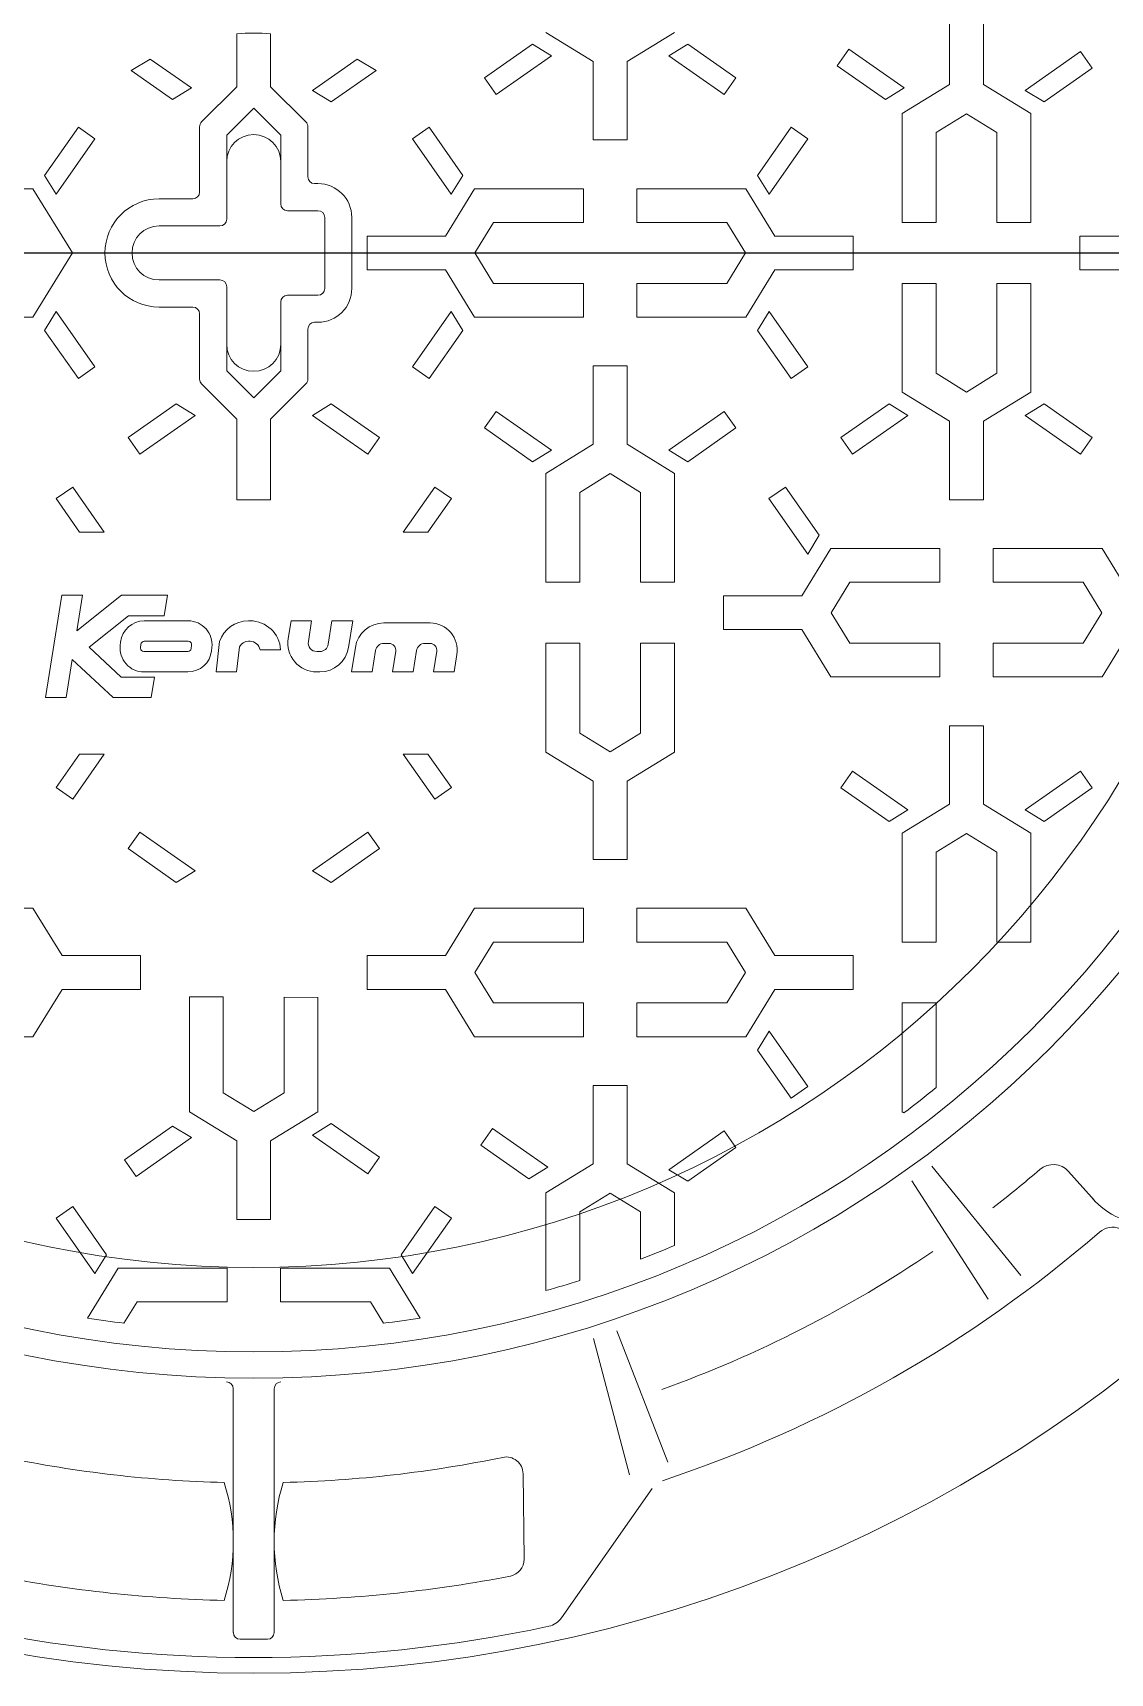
# Model space of a CAD drawing. Header units: millimetres. Extents: x 100 to 940, y 100 to 694.
# Drawn here: x 356.108 to 358.946, y 496.673 to 500.993 of the extents above; entities that cross this region are included whole.
import ezdxf

# ---------------------------------------------------------------- set-up
doc = ezdxf.new("R2010")
doc.units = ezdxf.units.MM
doc.linetypes.add('SGC_DASHDOT', pattern=[1, 0.5, -0.25, 0, -0.25])
doc.layers.add('SGC-Conexoes (Linhas Externas)', color=6, linetype='Continuous', lineweight=9)
doc.layers.add('SGC-EIXOS', color=9, linetype='SGC_DASHDOT', lineweight=9)

# ---------------------------------------------------------------- blocks, each defined once
blk = doc.blocks.new('BB-1-LC01-N0-D0-S0', base_point=(-177731.04, -35526.77))
at = {"layer": 'SGC-Conexoes (Linhas Externas)'}
for p, q in [((-177525.24, -35453.77), (-177525.24, -35476.97)), ((-177515.24, -35453.77), (-177515.24, -35476.97)), ((-177736.04, -35461.96), (-177736.04, -35477.62)), ((-177726.04, -35461.96), (-177726.04, -35477.62)), ((-177648.56, -35465.01), (-177662.81, -35474.99)), ((-177642.99, -35468.44), (-177648.56, -35465.01)), ((-177630.64, -35470.16), (-177644.64, -35461.56)), ((-177620.64, -35470.16), (-177606.64, -35461.56)), ((-177608.28, -35468.44), (-177602.71, -35465.01)), ((-177602.71, -35465.01), (-177588.46, -35474.99)), ((-177767.27, -35472.8), (-177761.64, -35469.42)), ((-177749.47, -35477.94), (-177761.64, -35469.42)), ((-177713.68, -35478.69), (-177700.44, -35469.42)), ((-177700.44, -35469.42), (-177694.8, -35472.8)), ((-177642.99, -35468.44), (-177659.37, -35479.91)), ((-177630.64, -35493.37), (-177630.64, -35470.16)), ((-177620.64, -35493.37), (-177620.64, -35470.16)), ((-177608.28, -35468.44), (-177591.9, -35479.91)), ((-177555.05, -35466.47), (-177558.49, -35471.39)), ((-177538.67, -35477.94), (-177555.05, -35466.47)), ((-177502.88, -35478.69), (-177486.5, -35467.22)), ((-177486.5, -35467.22), (-177483.06, -35472.14)), ((-177755.04, -35481.37), (-177767.27, -35472.8)), ((-177708.11, -35482.12), (-177694.8, -35472.8)), ((-177659.37, -35479.91), (-177662.81, -35474.99)), ((-177591.9, -35479.91), (-177588.46, -35474.99)), ((-177544.24, -35481.37), (-177558.49, -35471.39)), ((-177497.31, -35482.12), (-177483.06, -35472.14)), ((-177749.47, -35477.94), (-177755.04, -35481.37)), ((-177749.47, -35477.94), (-177755.04, -35481.37)), ((-177713.68, -35478.69), (-177708.11, -35482.12)), ((-177538.67, -35477.94), (-177544.24, -35481.37)), ((-177538.67, -35477.94), (-177544.24, -35481.37)), ((-177525.24, -35476.97), (-177539.24, -35485.57)), ((-177515.24, -35476.97), (-177501.24, -35485.57)), ((-177502.88, -35478.69), (-177497.31, -35482.12)), ((-177792.89, -35503.84), (-177782.91, -35489.59)), ((-177777.99, -35493.03), (-177782.91, -35489.59)), ((-177684.08, -35493.03), (-177679.16, -35489.59)), ((-177669.18, -35503.84), (-177679.16, -35489.59)), ((-177582.09, -35503.84), (-177572.11, -35489.59)), ((-177567.19, -35493.03), (-177572.11, -35489.59)), ((-177539.24, -35517.77), (-177539.24, -35485.57)), ((-177520.24, -35485.64), (-177529.24, -35491.17)), ((-177520.24, -35485.64), (-177511.24, -35491.17)), ((-177501.24, -35517.77), (-177501.24, -35485.57)), ((-177789.46, -35509.41), (-177777.99, -35493.03)), ((-177672.61, -35509.41), (-177684.08, -35493.03)), ((-177630.64, -35493.37), (-177629.14, -35493.37)), ((-177630.64, -35493.37), (-177629.14, -35493.37)), ((-177620.64, -35493.37), (-177630.64, -35493.37)), ((-177625.64, -35493.37), (-177630.64, -35493.37)), ((-177625.64, -35493.37), (-177620.64, -35493.37)), ((-177620.64, -35493.37), (-177622.14, -35493.37)), ((-177620.64, -35493.37), (-177620.64, -35493.37)), ((-177578.66, -35509.41), (-177567.19, -35493.03)), ((-177529.24, -35517.77), (-177529.24, -35491.17)), ((-177511.24, -35517.77), (-177511.24, -35491.17)), ((-177511.24, -35517.77), (-177511.24, -35493.07)), ((-177789.46, -35509.41), (-177792.89, -35503.84)), ((-177672.61, -35509.41), (-177669.18, -35503.84)), ((-177578.66, -35509.41), (-177582.09, -35503.84)), ((-177828.54, -35507.77), (-177796.34, -35507.77)), ((-177784.67, -35526.77), (-177796.34, -35507.77)), ((-177674.33, -35521.77), (-177665.73, -35507.77)), ((-177633.54, -35507.77), (-177665.73, -35507.77)), ((-177633.54, -35517.77), (-177633.54, -35507.77)), ((-177633.54, -35507.77), (-177633.54, -35507.77)), ((-177633.54, -35507.77), (-177633.54, -35507.77)), ((-177633.54, -35507.77), (-177633.54, -35509.27)), ((-177633.54, -35512.77), (-177633.54, -35509.27)), ((-177617.74, -35507.77), (-177585.54, -35507.77)), ((-177617.74, -35507.77), (-177617.74, -35507.77)), ((-177617.74, -35507.77), (-177617.74, -35512.77)), ((-177617.74, -35507.77), (-177617.74, -35509.27)), ((-177617.74, -35507.77), (-177617.74, -35517.77)), ((-177576.94, -35521.77), (-177585.54, -35507.77)), ((-177633.54, -35512.77), (-177633.54, -35516.27)), ((-177633.54, -35512.77), (-177633.54, -35515.27)), ((-177633.54, -35512.77), (-177633.54, -35517.77)), ((-177665.67, -35526.77), (-177660.14, -35517.77)), ((-177633.54, -35517.77), (-177660.14, -35517.77)), ((-177633.54, -35517.77), (-177658.23, -35517.77)), ((-177633.54, -35517.77), (-177633.54, -35515.27)), ((-177633.54, -35517.77), (-177633.54, -35516.52)), ((-177617.74, -35517.77), (-177617.74, -35516.27)), ((-177617.74, -35517.77), (-177591.14, -35517.77)), ((-177585.61, -35526.77), (-177591.14, -35517.77)), ((-177539.24, -35517.77), (-177529.24, -35517.77)), ((-177539.24, -35517.77), (-177537.74, -35517.77)), ((-177539.24, -35517.77), (-177539.24, -35517.77)), ((-177539.24, -35517.77), (-177534.24, -35517.77)), ((-177529.24, -35517.77), (-177530.74, -35517.77)), ((-177511.24, -35517.77), (-177501.24, -35517.77)), ((-177506.24, -35517.77), (-177511.24, -35517.77)), ((-177511.24, -35517.77), (-177508.74, -35517.77)), ((-177511.24, -35517.77), (-177509.99, -35517.77)), ((-177506.24, -35517.77), (-177509.74, -35517.77)), ((-177506.24, -35517.77), (-177508.74, -35517.77)), ((-177506.24, -35517.77), (-177502.74, -35517.77)), ((-177501.24, -35517.77), (-177502.74, -35517.77)), ((-177501.24, -35517.77), (-177501.24, -35517.77)), ((-177501.24, -35517.77), (-177501.24, -35517.77)), ((-177697.54, -35521.77), (-177674.33, -35521.77)), ((-177697.54, -35531.77), (-177697.54, -35521.77)), ((-177697.54, -35526.77), (-177697.54, -35521.77)), ((-177697.54, -35521.77), (-177697.54, -35523.27)), ((-177697.54, -35521.77), (-177697.54, -35523.27)), ((-177553.74, -35521.77), (-177576.94, -35521.77)), ((-177553.74, -35521.77), (-177553.74, -35521.77)), ((-177553.74, -35521.77), (-177553.74, -35523.27)), ((-177553.74, -35521.77), (-177553.74, -35531.77)), ((-177553.74, -35526.77), (-177553.74, -35521.77)), ((-177486.74, -35521.77), (-177463.53, -35521.77)), ((-177486.74, -35521.77), (-177486.74, -35523.27)), ((-177486.74, -35521.77), (-177486.74, -35523.27)), ((-177486.74, -35526.77), (-177486.74, -35521.77)), ((-177784.67, -35526.77), (-177796.34, -35545.77)), ((-177697.54, -35526.77), (-177697.54, -35531.77)), ((-177665.67, -35526.77), (-177660.14, -35535.77)), ((-177585.61, -35526.77), (-177591.14, -35535.77)), ((-177553.74, -35526.77), (-177553.74, -35531.77)), ((-177486.74, -35526.77), (-177486.74, -35531.77)), ((-177697.54, -35531.77), (-177697.54, -35530.27)), ((-177697.54, -35531.77), (-177674.33, -35531.77)), ((-177697.54, -35531.77), (-177697.54, -35531.77)), ((-177674.33, -35531.77), (-177665.73, -35545.77)), ((-177576.94, -35531.77), (-177585.54, -35545.77)), ((-177553.74, -35531.77), (-177576.94, -35531.77)), ((-177553.74, -35531.77), (-177553.74, -35530.27)), ((-177553.74, -35531.77), (-177553.74, -35530.27)), ((-177486.74, -35531.77), (-177486.74, -35530.27)), ((-177486.74, -35531.77), (-177463.53, -35531.77)), ((-177486.74, -35531.77), (-177486.74, -35531.77)), ((-177633.54, -35535.77), (-177660.14, -35535.77)), ((-177633.54, -35545.77), (-177633.54, -35535.77)), ((-177633.54, -35535.77), (-177633.54, -35537.27)), ((-177617.74, -35535.77), (-177617.74, -35538.27)), ((-177617.74, -35540.77), (-177617.74, -35535.77)), ((-177617.74, -35535.77), (-177617.74, -35545.77)), ((-177617.74, -35535.77), (-177593.04, -35535.77)), ((-177617.74, -35535.77), (-177591.14, -35535.77)), ((-177617.74, -35535.77), (-177617.74, -35537.02)), ((-177617.74, -35540.77), (-177617.74, -35537.27)), ((-177617.74, -35540.77), (-177617.74, -35538.27)), ((-177539.24, -35535.77), (-177539.24, -35567.96)), ((-177529.24, -35535.77), (-177539.24, -35535.77)), ((-177539.24, -35535.77), (-177537.74, -35535.77)), ((-177539.24, -35535.77), (-177539.24, -35535.77)), ((-177539.24, -35535.77), (-177539.24, -35535.77)), ((-177534.24, -35535.77), (-177537.74, -35535.77)), ((-177534.24, -35535.77), (-177529.24, -35535.77)), ((-177534.24, -35535.77), (-177530.74, -35535.77)), ((-177534.24, -35535.77), (-177531.74, -35535.77)), ((-177529.24, -35535.77), (-177531.74, -35535.77)), ((-177529.24, -35535.77), (-177530.49, -35535.77)), ((-177529.24, -35535.77), (-177529.24, -35560.46)), ((-177529.24, -35535.77), (-177529.24, -35562.37)), ((-177511.24, -35535.77), (-177511.24, -35562.37)), ((-177501.24, -35535.77), (-177511.24, -35535.77)), ((-177511.24, -35535.77), (-177509.74, -35535.77)), ((-177501.24, -35535.77), (-177506.24, -35535.77)), ((-177501.24, -35535.77), (-177502.74, -35535.77)), ((-177501.24, -35535.77), (-177501.24, -35567.96)), ((-177501.24, -35535.77), (-177501.24, -35535.77)), ((-177633.54, -35545.77), (-177633.54, -35540.77)), ((-177617.74, -35540.77), (-177617.74, -35544.27)), ((-177828.54, -35545.77), (-177796.34, -35545.77)), ((-177789.46, -35544.12), (-177792.89, -35549.69)), ((-177789.46, -35544.12), (-177777.99, -35560.5)), ((-177672.61, -35544.12), (-177684.08, -35560.5)), ((-177672.61, -35544.12), (-177669.18, -35549.69)), ((-177633.54, -35545.77), (-177665.73, -35545.77)), ((-177633.54, -35545.77), (-177633.54, -35544.27)), ((-177633.54, -35545.77), (-177633.54, -35545.77)), ((-177617.74, -35545.77), (-177585.54, -35545.77)), ((-177578.66, -35544.12), (-177582.09, -35549.69)), ((-177578.66, -35544.12), (-177567.19, -35560.5)), ((-177792.89, -35549.69), (-177782.91, -35563.94)), ((-177669.18, -35549.69), (-177679.16, -35563.94)), ((-177582.09, -35549.69), (-177572.11, -35563.94)), ((-177777.99, -35560.5), (-177782.91, -35563.94)), ((-177684.08, -35560.5), (-177679.16, -35563.94)), ((-177630.64, -35560.17), (-177630.64, -35583.37)), ((-177630.64, -35560.17), (-177629.14, -35560.17)), ((-177630.64, -35560.17), (-177629.14, -35560.17)), ((-177620.64, -35560.17), (-177630.64, -35560.17)), ((-177625.64, -35560.17), (-177630.64, -35560.17)), ((-177625.64, -35560.17), (-177620.64, -35560.17)), ((-177620.64, -35560.17), (-177622.14, -35560.17)), ((-177620.64, -35560.17), (-177620.64, -35583.37)), ((-177620.64, -35560.17), (-177620.64, -35560.17)), ((-177567.19, -35560.5), (-177572.11, -35563.94)), ((-177520.24, -35567.9), (-177529.24, -35562.37)), ((-177520.24, -35567.9), (-177511.24, -35562.37)), ((-177753.96, -35571.41), (-177768.21, -35581.39)), ((-177748.39, -35574.84), (-177753.96, -35571.41)), ((-177713.68, -35574.84), (-177708.11, -35571.41)), ((-177708.11, -35571.41), (-177693.86, -35581.39)), ((-177543.16, -35571.41), (-177557.41, -35581.39)), ((-177537.59, -35574.84), (-177543.16, -35571.41)), ((-177525.24, -35576.56), (-177539.24, -35567.96)), ((-177515.24, -35576.56), (-177501.24, -35567.96)), ((-177502.88, -35574.84), (-177497.31, -35571.41)), ((-177497.31, -35571.41), (-177483.06, -35581.39)), ((-177748.39, -35574.84), (-177764.77, -35586.31)), ((-177736.04, -35599.77), (-177736.04, -35575.91)), ((-177726.04, -35599.77), (-177726.04, -35575.91)), ((-177713.68, -35574.84), (-177697.3, -35586.31)), ((-177659.37, -35573.62), (-177662.81, -35578.54)), ((-177642.99, -35585.09), (-177659.37, -35573.62)), ((-177608.28, -35585.09), (-177591.9, -35573.62)), ((-177591.9, -35573.62), (-177588.46, -35578.54)), ((-177537.59, -35574.84), (-177553.97, -35586.31)), ((-177525.24, -35599.77), (-177525.24, -35576.56)), ((-177515.24, -35599.77), (-177515.24, -35576.56)), ((-177502.88, -35574.84), (-177486.5, -35586.31)), ((-177764.77, -35586.31), (-177768.21, -35581.39)), ((-177697.3, -35586.31), (-177693.86, -35581.39)), ((-177648.56, -35588.52), (-177662.81, -35578.54)), ((-177602.71, -35588.52), (-177588.46, -35578.54)), ((-177553.97, -35586.31), (-177557.41, -35581.39)), ((-177486.5, -35586.31), (-177483.06, -35581.39)), ((-177642.99, -35585.09), (-177648.56, -35588.52)), ((-177630.64, -35583.37), (-177644.64, -35591.97)), ((-177620.64, -35583.37), (-177606.64, -35591.97)), ((-177608.28, -35585.09), (-177602.71, -35588.52)), ((-177644.64, -35624.17), (-177644.64, -35591.97)), ((-177625.64, -35592.04), (-177634.64, -35597.57)), ((-177625.64, -35592.04), (-177616.64, -35597.57)), ((-177606.64, -35624.17), (-177606.64, -35591.97)), ((-177789.48, -35599.43), (-177784.56, -35595.99)), ((-177775.23, -35609.32), (-177784.56, -35595.99)), ((-177686.84, -35609.32), (-177677.51, -35595.99)), ((-177672.59, -35599.43), (-177677.51, -35595.99)), ((-177578.68, -35599.43), (-177573.76, -35595.99)), ((-177563.78, -35610.24), (-177573.76, -35595.99)), ((-177782.55, -35609.32), (-177789.48, -35599.43)), ((-177726.04, -35599.77), (-177736.04, -35599.77)), ((-177731.04, -35599.77), (-177736.04, -35599.77)), ((-177736.04, -35599.77), (-177734.54, -35599.77)), ((-177736.04, -35599.77), (-177734.54, -35599.77)), ((-177731.04, -35599.77), (-177726.04, -35599.77)), ((-177726.04, -35599.77), (-177727.54, -35599.77)), ((-177726.04, -35599.77), (-177726.04, -35599.77)), ((-177679.52, -35609.32), (-177672.59, -35599.43)), ((-177634.64, -35624.17), (-177634.64, -35597.57)), ((-177634.64, -35624.17), (-177634.64, -35599.47)), ((-177616.64, -35624.17), (-177616.64, -35597.57)), ((-177567.21, -35615.81), (-177578.68, -35599.43)), ((-177525.24, -35599.77), (-177523.74, -35599.77)), ((-177525.24, -35599.77), (-177523.74, -35599.77)), ((-177520.24, -35599.77), (-177525.24, -35599.77)), ((-177515.24, -35599.77), (-177525.24, -35599.77)), ((-177520.24, -35599.77), (-177515.24, -35599.77)), ((-177515.24, -35599.77), (-177516.74, -35599.77)), ((-177515.24, -35599.77), (-177515.24, -35599.77)), ((-177567.21, -35615.81), (-177563.78, -35610.24)), ((-177567.21, -35615.81), (-177563.78, -35610.24)), ((-177568.93, -35628.17), (-177560.33, -35614.17)), ((-177528.14, -35614.17), (-177560.33, -35614.17)), ((-177528.14, -35614.17), (-177528.14, -35615.67)), ((-177528.14, -35614.17), (-177528.14, -35614.17)), ((-177528.14, -35614.17), (-177528.14, -35619.17)), ((-177528.14, -35614.17), (-177528.14, -35624.17)), ((-177512.34, -35614.17), (-177480.14, -35614.17)), ((-177512.34, -35614.17), (-177512.34, -35624.17)), ((-177512.34, -35614.17), (-177512.34, -35619.17)), ((-177512.34, -35614.17), (-177512.34, -35614.17)), ((-177512.34, -35614.17), (-177512.34, -35615.67)), ((-177471.54, -35628.17), (-177480.14, -35614.17)), ((-177634.64, -35624.17), (-177644.64, -35624.17)), ((-177644.64, -35624.17), (-177644.64, -35624.17)), ((-177644.64, -35624.17), (-177644.64, -35624.17)), ((-177644.64, -35624.17), (-177643.14, -35624.17)), ((-177639.64, -35624.17), (-177643.14, -35624.17)), ((-177639.64, -35624.17), (-177634.64, -35624.17)), ((-177639.64, -35624.17), (-177637.14, -35624.17)), ((-177639.64, -35624.17), (-177636.14, -35624.17)), ((-177634.64, -35624.17), (-177637.14, -35624.17)), ((-177634.64, -35624.17), (-177635.89, -35624.17)), ((-177606.64, -35624.17), (-177616.64, -35624.17)), ((-177616.64, -35624.17), (-177615.14, -35624.17)), ((-177606.64, -35624.17), (-177611.64, -35624.17)), ((-177606.64, -35624.17), (-177608.14, -35624.17)), ((-177606.64, -35624.17), (-177606.64, -35624.17)), ((-177560.27, -35633.17), (-177554.74, -35624.17)), ((-177528.14, -35624.17), (-177554.74, -35624.17)), ((-177528.14, -35624.17), (-177528.14, -35622.67)), ((-177512.34, -35624.17), (-177512.34, -35622.67)), ((-177512.34, -35624.17), (-177485.74, -35624.17)), ((-177480.21, -35633.17), (-177485.74, -35624.17)), ((-177592.14, -35628.17), (-177568.93, -35628.17)), ((-177592.14, -35633.17), (-177592.14, -35628.17)), ((-177592.14, -35628.17), (-177592.14, -35628.17)), ((-177592.14, -35628.17), (-177592.14, -35629.67)), ((-177592.14, -35633.17), (-177592.14, -35638.17)), ((-177560.27, -35633.17), (-177554.74, -35642.17)), ((-177480.21, -35633.17), (-177485.74, -35642.17)), ((-177592.14, -35638.17), (-177592.14, -35636.67)), ((-177592.14, -35638.17), (-177592.14, -35636.67)), ((-177592.14, -35638.17), (-177568.93, -35638.17)), ((-177568.93, -35638.17), (-177560.33, -35652.17)), ((-177471.54, -35638.17), (-177480.14, -35652.17)), ((-177644.64, -35642.17), (-177644.64, -35674.36)), ((-177644.64, -35642.17), (-177643.14, -35642.17)), ((-177644.64, -35642.17), (-177644.64, -35642.17)), ((-177644.64, -35642.17), (-177644.64, -35642.17)), ((-177634.64, -35642.17), (-177644.64, -35642.17)), ((-177639.64, -35642.17), (-177643.14, -35642.17)), ((-177639.64, -35642.17), (-177636.14, -35642.17)), ((-177639.64, -35642.17), (-177637.14, -35642.17)), ((-177639.64, -35642.17), (-177634.64, -35642.17)), ((-177634.64, -35642.17), (-177637.14, -35642.17)), ((-177634.64, -35642.17), (-177635.89, -35642.17)), ((-177634.64, -35642.17), (-177634.64, -35666.86)), ((-177634.64, -35642.17), (-177634.64, -35668.77)), ((-177616.64, -35642.17), (-177616.64, -35668.77)), ((-177606.64, -35642.17), (-177616.64, -35642.17)), ((-177616.64, -35642.17), (-177615.14, -35642.17)), ((-177606.64, -35642.17), (-177611.64, -35642.17)), ((-177606.64, -35642.17), (-177608.14, -35642.17)), ((-177606.64, -35642.17), (-177606.64, -35674.36)), ((-177606.64, -35642.17), (-177606.64, -35642.17)), ((-177528.14, -35642.17), (-177554.74, -35642.17)), ((-177528.14, -35642.17), (-177552.83, -35642.17)), ((-177528.14, -35642.17), (-177528.14, -35652.17)), ((-177528.14, -35647.17), (-177528.14, -35642.17)), ((-177528.14, -35642.17), (-177528.14, -35644.67)), ((-177528.14, -35642.17), (-177528.14, -35643.42)), ((-177528.14, -35647.17), (-177528.14, -35643.67)), ((-177528.14, -35647.17), (-177528.14, -35644.67)), ((-177512.34, -35642.17), (-177485.74, -35642.17)), ((-177512.34, -35642.17), (-177512.34, -35643.42)), ((-177512.34, -35642.17), (-177512.34, -35644.67)), ((-177512.34, -35647.17), (-177512.34, -35642.17)), ((-177512.34, -35642.17), (-177512.34, -35652.17)), ((-177512.34, -35642.17), (-177487.64, -35642.17)), ((-177512.34, -35647.17), (-177512.34, -35643.67)), ((-177512.34, -35647.17), (-177512.34, -35644.67)), ((-177528.14, -35647.17), (-177528.14, -35650.67)), ((-177512.34, -35647.17), (-177512.34, -35650.67)), ((-177528.14, -35652.17), (-177560.33, -35652.17)), ((-177528.14, -35652.17), (-177528.14, -35650.67)), ((-177528.14, -35652.17), (-177528.14, -35652.17)), ((-177528.14, -35652.17), (-177528.14, -35652.17)), ((-177512.34, -35652.17), (-177512.34, -35650.67)), ((-177512.34, -35652.17), (-177480.14, -35652.17)), ((-177512.34, -35652.17), (-177512.34, -35652.17)), ((-177512.34, -35652.17), (-177512.34, -35652.17)), ((-177625.64, -35674.3), (-177634.64, -35668.77)), ((-177625.64, -35674.3), (-177616.64, -35668.77)), ((-177520.24, -35666.57), (-177525.24, -35666.57)), ((-177525.24, -35666.57), (-177515.24, -35666.57)), ((-177525.24, -35666.57), (-177525.24, -35689.77)), ((-177520.24, -35666.57), (-177515.24, -35666.57)), ((-177515.24, -35666.57), (-177516.74, -35666.57)), ((-177515.24, -35666.57), (-177516.74, -35666.57)), ((-177515.24, -35666.57), (-177515.24, -35689.77)), ((-177630.64, -35682.96), (-177644.64, -35674.36)), ((-177620.64, -35682.96), (-177606.64, -35674.36)), ((-177782.55, -35675.02), (-177789.48, -35684.9)), ((-177775.23, -35675.02), (-177784.56, -35688.34)), ((-177686.84, -35675.02), (-177677.51, -35688.34)), ((-177679.52, -35675.02), (-177672.59, -35684.9)), ((-177630.64, -35706.17), (-177630.64, -35682.96)), ((-177620.64, -35706.17), (-177620.64, -35682.96)), ((-177553.97, -35680.02), (-177557.41, -35684.94)), ((-177537.59, -35691.49), (-177553.97, -35680.02)), ((-177502.88, -35691.49), (-177486.5, -35680.02)), ((-177486.5, -35680.02), (-177483.06, -35684.94)), ((-177789.48, -35684.9), (-177784.56, -35688.34)), ((-177672.59, -35684.9), (-177677.51, -35688.34)), ((-177543.16, -35694.92), (-177557.41, -35684.94)), ((-177497.31, -35694.92), (-177483.06, -35684.94)), ((-177537.59, -35691.49), (-177543.16, -35694.92)), ((-177525.24, -35689.77), (-177539.24, -35698.37)), ((-177515.24, -35689.77), (-177501.24, -35698.37)), ((-177502.88, -35691.49), (-177497.31, -35694.92)), ((-177764.77, -35698.02), (-177768.21, -35702.94)), ((-177748.39, -35709.49), (-177764.77, -35698.02)), ((-177713.68, -35709.49), (-177697.3, -35698.02)), ((-177697.3, -35698.02), (-177693.86, -35702.94)), ((-177539.24, -35730.57), (-177539.24, -35698.37)), ((-177520.24, -35698.44), (-177529.24, -35703.97)), ((-177520.24, -35698.44), (-177511.24, -35703.97)), ((-177501.24, -35730.57), (-177501.24, -35698.37)), ((-177753.96, -35712.92), (-177768.21, -35702.94)), ((-177708.11, -35712.92), (-177693.86, -35702.94)), ((-177625.64, -35706.17), (-177630.64, -35706.17)), ((-177620.64, -35706.17), (-177630.64, -35706.17)), ((-177630.64, -35706.17), (-177629.14, -35706.17)), ((-177630.64, -35706.17), (-177629.14, -35706.17)), ((-177625.64, -35706.17), (-177620.64, -35706.17)), ((-177620.64, -35706.17), (-177622.14, -35706.17)), ((-177620.64, -35706.17), (-177620.64, -35706.17)), ((-177529.24, -35730.57), (-177529.24, -35703.97)), ((-177511.24, -35730.57), (-177511.24, -35703.97)), ((-177511.24, -35730.57), (-177511.24, -35705.87)), ((-177748.39, -35709.49), (-177753.96, -35712.92)), ((-177713.68, -35709.49), (-177708.11, -35712.92)), ((-177828.54, -35720.57), (-177796.34, -35720.57)), ((-177787.74, -35734.57), (-177796.34, -35720.57)), ((-177674.33, -35734.57), (-177665.73, -35720.57)), ((-177633.54, -35720.57), (-177665.73, -35720.57)), ((-177633.54, -35720.57), (-177633.54, -35730.57)), ((-177633.54, -35720.57), (-177633.54, -35720.57)), ((-177633.54, -35720.57), (-177633.54, -35725.57)), ((-177633.54, -35720.57), (-177633.54, -35722.07)), ((-177617.74, -35720.57), (-177585.54, -35720.57)), ((-177617.74, -35730.57), (-177617.74, -35720.57)), ((-177576.94, -35734.57), (-177585.54, -35720.57)), ((-177617.74, -35725.57), (-177617.74, -35730.57)), ((-177665.67, -35739.57), (-177660.14, -35730.57)), ((-177633.54, -35730.57), (-177660.14, -35730.57)), ((-177633.54, -35730.57), (-177633.54, -35729.07)), ((-177617.74, -35730.57), (-177617.74, -35728.07)), ((-177617.74, -35730.57), (-177617.74, -35729.32)), ((-177617.74, -35730.57), (-177591.14, -35730.57)), ((-177617.74, -35730.57), (-177593.04, -35730.57)), ((-177585.61, -35739.57), (-177591.14, -35730.57)), ((-177539.24, -35730.57), (-177529.24, -35730.57)), ((-177539.24, -35730.57), (-177537.74, -35730.57)), ((-177539.24, -35730.57), (-177539.24, -35730.57)), ((-177539.24, -35730.57), (-177534.24, -35730.57)), ((-177529.24, -35730.57), (-177530.74, -35730.57)), ((-177511.24, -35730.57), (-177501.24, -35730.57)), ((-177506.24, -35730.57), (-177511.24, -35730.57)), ((-177511.24, -35730.57), (-177508.74, -35730.57)), ((-177511.24, -35730.57), (-177509.99, -35730.57)), ((-177506.24, -35730.57), (-177509.74, -35730.57)), ((-177506.24, -35730.57), (-177508.74, -35730.57)), ((-177506.24, -35730.57), (-177502.74, -35730.57)), ((-177501.24, -35730.57), (-177502.74, -35730.57)), ((-177501.24, -35730.57), (-177501.24, -35730.57)), ((-177501.24, -35730.57), (-177501.24, -35730.57)), ((-177764.54, -35734.57), (-177787.74, -35734.57)), ((-177764.54, -35734.57), (-177764.54, -35744.57)), ((-177697.54, -35734.57), (-177674.33, -35734.57)), ((-177697.54, -35734.57), (-177697.54, -35744.57)), ((-177553.74, -35734.57), (-177576.94, -35734.57)), ((-177553.74, -35734.57), (-177553.74, -35736.07)), ((-177553.74, -35734.57), (-177553.74, -35736.07)), ((-177553.74, -35739.57), (-177553.74, -35734.57)), ((-177553.74, -35744.57), (-177553.74, -35734.57)), ((-177665.67, -35739.57), (-177660.14, -35748.57)), ((-177585.61, -35739.57), (-177591.14, -35748.57)), ((-177553.74, -35739.57), (-177553.74, -35744.57)), ((-177787.74, -35744.57), (-177796.34, -35758.57)), ((-177764.54, -35744.57), (-177787.74, -35744.57)), ((-177750.04, -35746.76), (-177750.04, -35780.76)), ((-177740.04, -35746.8), (-177750.04, -35746.76)), ((-177740.04, -35746.8), (-177740.04, -35775.17)), ((-177722.04, -35746.87), (-177722.04, -35775.17)), ((-177712.04, -35746.91), (-177722.04, -35746.87)), ((-177712.04, -35746.91), (-177712.04, -35780.76)), ((-177697.54, -35744.57), (-177674.33, -35744.57)), ((-177674.33, -35744.57), (-177665.73, -35758.57)), ((-177576.94, -35744.57), (-177585.54, -35758.57)), ((-177553.74, -35744.57), (-177576.94, -35744.57)), ((-177553.74, -35744.57), (-177553.74, -35743.07)), ((-177553.74, -35744.57), (-177553.74, -35744.57)), ((-177722.04, -35747.45), (-177722.04, -35773.26)), ((-177633.54, -35748.57), (-177660.14, -35748.57)), ((-177633.54, -35748.57), (-177658.23, -35748.57)), ((-177633.54, -35748.57), (-177633.54, -35749.82)), ((-177633.54, -35748.57), (-177633.54, -35751.07)), ((-177633.54, -35753.57), (-177633.54, -35748.57)), ((-177633.54, -35748.57), (-177633.54, -35758.57)), ((-177633.54, -35753.57), (-177633.54, -35750.07)), ((-177633.54, -35753.57), (-177633.54, -35751.07)), ((-177617.74, -35758.57), (-177617.74, -35748.57)), ((-177617.74, -35748.57), (-177617.74, -35750.07)), ((-177617.74, -35748.57), (-177591.14, -35748.57)), ((-177539.24, -35748.57), (-177539.24, -35780.76)), ((-177529.24, -35748.57), (-177539.24, -35748.57)), ((-177539.24, -35748.57), (-177539.24, -35748.57)), ((-177539.24, -35748.57), (-177539.24, -35748.57)), ((-177539.24, -35748.57), (-177537.74, -35748.57)), ((-177534.24, -35748.57), (-177537.74, -35748.57)), ((-177534.24, -35748.57), (-177529.24, -35748.57)), ((-177534.24, -35748.57), (-177530.74, -35748.57)), ((-177534.24, -35748.57), (-177531.74, -35748.57)), ((-177529.24, -35748.57), (-177531.74, -35748.57)), ((-177529.24, -35748.57), (-177530.49, -35748.57)), ((-177529.24, -35748.57), (-177529.24, -35773.26)), ((-177529.24, -35748.57), (-177529.24, -35773.58)), ((-177633.54, -35753.57), (-177633.54, -35757.07)), ((-177617.74, -35758.57), (-177617.74, -35753.57)), ((-177578.66, -35756.92), (-177582.09, -35762.49)), ((-177578.66, -35756.92), (-177567.19, -35773.3)), ((-177828.54, -35758.57), (-177796.34, -35758.57)), ((-177633.54, -35758.57), (-177665.73, -35758.57)), ((-177633.54, -35758.57), (-177633.54, -35757.07)), ((-177633.54, -35758.57), (-177633.54, -35758.57)), ((-177633.54, -35758.57), (-177633.54, -35758.57)), ((-177617.74, -35758.57), (-177617.74, -35757.07)), ((-177617.74, -35758.57), (-177585.54, -35758.57)), ((-177617.74, -35758.57), (-177617.74, -35758.57)), ((-177582.09, -35762.49), (-177572.11, -35776.74)), ((-177731.04, -35780.7), (-177740.04, -35775.17)), ((-177731.04, -35780.7), (-177722.04, -35775.17)), ((-177630.64, -35772.97), (-177630.64, -35796.17)), ((-177625.64, -35772.97), (-177630.64, -35772.97)), ((-177630.64, -35772.97), (-177620.64, -35772.97)), ((-177625.64, -35772.97), (-177620.64, -35772.97)), ((-177620.64, -35772.97), (-177622.14, -35772.97)), ((-177620.64, -35772.97), (-177622.14, -35772.97)), ((-177620.64, -35772.97), (-177620.64, -35796.17)), ((-177567.19, -35773.3), (-177572.11, -35776.74)), ((-177736.04, -35789.36), (-177750.04, -35780.76)), ((-177726.04, -35789.36), (-177712.04, -35780.76)), ((-177538.74, -35781.06), (-177539.24, -35780.76)), ((-177755.04, -35784.97), (-177769.29, -35794.94)), ((-177749.47, -35788.39), (-177755.04, -35784.97)), ((-177749.47, -35788.39), (-177755.04, -35784.97)), ((-177713.68, -35787.64), (-177708.11, -35784.21)), ((-177708.11, -35784.21), (-177693.86, -35794.19)), ((-177660.45, -35785.67), (-177663.89, -35790.59)), ((-177644.07, -35797.14), (-177660.45, -35785.67)), ((-177749.47, -35788.39), (-177765.85, -35799.86)), ((-177736.04, -35812.57), (-177736.04, -35789.36)), ((-177726.04, -35812.57), (-177726.04, -35789.36)), ((-177713.68, -35787.64), (-177697.3, -35799.11)), ((-177649.64, -35800.57), (-177663.89, -35790.59)), ((-177608.28, -35797.89), (-177591.9, -35786.42)), ((-177591.9, -35786.42), (-177588.46, -35791.34)), ((-177765.85, -35799.86), (-177769.29, -35794.94)), ((-177697.3, -35799.11), (-177693.86, -35794.19)), ((-177602.71, -35801.32), (-177588.46, -35791.34)), ((-177644.07, -35797.14), (-177649.64, -35800.57)), ((-177644.07, -35797.14), (-177649.64, -35800.57)), ((-177630.64, -35796.17), (-177644.64, -35804.77)), ((-177620.64, -35796.17), (-177606.64, -35804.77)), ((-177608.28, -35797.89), (-177602.71, -35801.32)), ((-177530.51, -35796.87), (-177504.2, -35829.17)), ((-177482.45, -35807), (-177490.09, -35798.39)), ((-177644.64, -35833.65), (-177644.64, -35804.77)), ((-177625.64, -35804.84), (-177634.64, -35810.37)), ((-177625.64, -35804.84), (-177616.64, -35810.37)), ((-177606.64, -35820.31), (-177606.64, -35804.77)), ((-177536.4, -35801.15), (-177513.81, -35836.15)), ((-177789.48, -35812.23), (-177784.56, -35808.79)), ((-177774.58, -35823.04), (-177784.56, -35808.79)), ((-177687.49, -35823.04), (-177677.51, -35808.79)), ((-177672.59, -35812.23), (-177677.51, -35808.79)), ((-177778.01, -35828.61), (-177789.48, -35812.23)), ((-177736.04, -35812.57), (-177726.04, -35812.57)), ((-177731.04, -35812.57), (-177736.04, -35812.57)), ((-177731.04, -35812.57), (-177726.04, -35812.57)), ((-177726.04, -35812.57), (-177727.54, -35812.57)), ((-177726.04, -35812.57), (-177727.54, -35812.57)), ((-177684.06, -35828.61), (-177672.59, -35812.23)), ((-177634.64, -35830.66), (-177634.64, -35810.37)), ((-177616.64, -35824.35), (-177616.64, -35810.37)), ((-177616.64, -35824.35), (-177616.64, -35812.27)), ((-177778.01, -35828.61), (-177774.58, -35823.04)), ((-177684.06, -35828.61), (-177687.49, -35823.04)), ((-177780.22, -35841.76), (-177771.13, -35826.97)), ((-177738.94, -35826.97), (-177771.13, -35826.97)), ((-177738.94, -35826.97), (-177738.94, -35836.97)), ((-177738.94, -35826.97), (-177738.94, -35828.47)), ((-177738.94, -35826.97), (-177738.94, -35831.97)), ((-177738.94, -35826.97), (-177738.94, -35826.97)), ((-177723.14, -35826.97), (-177690.94, -35826.97)), ((-177723.14, -35826.97), (-177723.14, -35826.97)), ((-177723.14, -35826.97), (-177723.14, -35831.97)), ((-177723.14, -35826.97), (-177723.14, -35828.47)), ((-177723.14, -35826.97), (-177723.14, -35836.97)), ((-177681.85, -35841.76), (-177690.94, -35826.97)), ((-177769.41, -35843.26), (-177765.54, -35836.97)), ((-177738.94, -35836.97), (-177765.54, -35836.97)), ((-177738.94, -35836.97), (-177738.94, -35835.47)), ((-177723.14, -35836.97), (-177723.14, -35835.47)), ((-177723.14, -35836.97), (-177696.54, -35836.97)), ((-177692.67, -35843.26), (-177696.54, -35836.97)), ((-177630.55, -35847.81), (-177619.88, -35888.08)), ((-177623.63, -35845.56), (-177608.59, -35884.41)), ((-177737.08, -35934.72), (-177737.08, -35862.67)), ((-177724.99, -35934.72), (-177724.99, -35862.67)), ((-177651.38, -35887.78), (-177651.09, -35913.1)), ((-177640.06, -35930.44), (-177613.22, -35892.11))]:
    blk.add_line(p, q, dxfattribs=at)
at = {"layer": 'SGC-Conexoes (Linhas Externas)', "ltscale": 3}
for p, q in [((-177746.45, -35488.03), (-177736.04, -35477.62)), ((-177715.62, -35488.03), (-177726.04, -35477.62)), ((-177739.04, -35491.93), (-177731.04, -35483.93)), ((-177723.04, -35491.93), (-177731.04, -35483.93)), ((-177747.04, -35489.45), (-177747.04, -35508.77)), ((-177715.04, -35489.45), (-177715.04, -35504.27)), ((-177739.04, -35491.93), (-177739.04, -35516.77)), ((-177723.04, -35491.93), (-177723.04, -35512.27)), ((-177713.04, -35506.27), (-177712.04, -35506.27)), ((-177759.04, -35510.77), (-177749.04, -35510.77)), ((-177721.04, -35514.27), (-177712.04, -35514.27)), ((-177759.04, -35518.77), (-177741.04, -35518.77)), ((-177710.04, -35516.27), (-177710.04, -35537.27)), ((-177702.04, -35516.27), (-177702.04, -35537.27)), ((-177759.04, -35534.77), (-177741.04, -35534.77)), ((-177739.04, -35536.77), (-177739.04, -35561.6)), ((-177759.04, -35542.77), (-177749.04, -35542.77)), ((-177723.04, -35541.27), (-177723.04, -35561.6)), ((-177721.04, -35539.27), (-177712.04, -35539.27)), ((-177747.04, -35564.08), (-177747.04, -35544.77)), ((-177713.04, -35547.27), (-177712.04, -35547.27)), ((-177715.04, -35564.08), (-177715.04, -35549.27)), ((-177739.04, -35561.6), (-177731.04, -35569.6)), ((-177723.04, -35561.6), (-177731.04, -35569.6)), ((-177746.45, -35565.5), (-177736.04, -35575.91)), ((-177715.62, -35565.5), (-177726.04, -35575.91))]:
    blk.add_line(p, q, dxfattribs=at)
at = {"layer": 'SGC-Conexoes (Linhas Externas)'}
for points in [[(-177775.23, -35609.32), (-177782.55, -35609.32)], [(-177679.52, -35609.32), (-177686.84, -35609.32)], [(-177775.23, -35675.02), (-177782.55, -35675.02)], [(-177679.52, -35675.02), (-177686.84, -35675.02)]]:
    blk.add_lwpolyline(points, dxfattribs=at)
blk.add_lwpolyline([(-177784.72, -35646.96), (-177786.5, -35658.22), (-177792.62, -35658.22), (-177787.83, -35628.02), (-177781.72, -35628.02), (-177783.39, -35638.56), (-177770.17, -35628.02), (-177756.56, -35628.02), (-177757.52, -35634.06), (-177768.06, -35634.06), (-177779.73, -35643.36), (-177770.28, -35652.18), (-177760.38, -35652.18), (-177761.34, -35658.22), (-177772.66, -35658.22)], close=True, dxfattribs=at)
for points in [[(-177770.41, -35641.83), (-177770.52, -35642.83, 0.447519), (-177763.52, -35650.67), (-177750.52, -35650.67, 0.381675), (-177743.51, -35644.41), (-177743.4, -35643.41, 0.447519), (-177750.4, -35635.57), (-177763.41, -35635.57, 0.381675)], [(-177732.61, -35635.57), (-177732.14, -35635.57, -0.398025), (-177723.09, -35644.13), (-177729.16, -35644.13, 0.365977), (-177732.14, -35641.61), (-177732.61, -35641.61, 0.277911), (-177735.28, -35643.22), (-177736.12, -35650.67), (-177742.19, -35650.67), (-177741.18, -35641.72, -0.321227)], [(-177701.78, -35635.57), (-177703.03, -35643.45, -0.368919), (-177711.48, -35650.67), (-177712.4, -35650.67, -0.461006), (-177720.85, -35640.78), (-177720.02, -35635.57), (-177713.91, -35635.57), (-177714.88, -35641.72, 0.461006), (-177712.4, -35644.63), (-177711.48, -35644.63, 0.368919), (-177708.99, -35642.51), (-177707.9, -35635.57)], [(-177689.04, -35644.57, 0.461006), (-177691.03, -35642.24), (-177692.54, -35642.24, 0.368919), (-177695.02, -35644.36), (-177696.02, -35650.67), (-177702.13, -35650.67), (-177700.99, -35643.42, -0.368919), (-177692.54, -35636.2), (-177678.9, -35636.2, -0.461006), (-177670.95, -35645.51), (-177671.76, -35650.67), (-177677.88, -35650.67), (-177676.91, -35644.57, 0.461006), (-177678.9, -35642.24), (-177680.41, -35642.24, 0.368919), (-177682.89, -35644.36), (-177683.89, -35650.67), (-177690.01, -35650.67)], [(-177763.41, -35641.61, 0.381675), (-177764.41, -35642.5), (-177764.52, -35643.51, 0.447519), (-177763.52, -35644.63), (-177750.52, -35644.63, 0.381675), (-177749.51, -35643.74), (-177749.4, -35642.73, 0.447519), (-177750.4, -35641.61)]]:
    blk.add_lwpolyline(points, format="xyb", close=True, dxfattribs=at)
for radius in [420, 332.79, 325, 300]:
    blk.add_circle((-177731.04, -35526.77), radius, dxfattribs=at)
at = {"layer": 'SGC-Conexoes (Linhas Externas)', "ltscale": 3}
for centre, radius, start, end in [((-177731.04, -35526.77), 65, 85.5883, 94.4117), ((-177745.04, -35489.45), 2, 135, 180), ((-177717.04, -35489.45), 2, 0, 45), ((-177731.04, -35499.77), 8, 0, 180), ((-177713.04, -35504.27), 2, 180, 270), ((-177749.04, -35508.77), 2, 270, 0), ((-177712.04, -35516.27), 10, 0, 90), ((-177759.04, -35526.77), 16, 90, 270), ((-177721.04, -35512.27), 2, 180, 270), ((-177712.04, -35516.27), 2, 0, 90), ((-177759.04, -35526.77), 8, 90, 270), ((-177741.04, -35516.77), 2, 270, 0), ((-177741.04, -35536.77), 2, 0, 90), ((-177712.04, -35537.27), 10, 270, 0), ((-177712.04, -35537.27), 2, 270, 0), ((-177749.04, -35544.77), 2, 0, 90), ((-177721.04, -35541.27), 2, 90, 180), ((-177713.04, -35549.27), 2, 90, 180), ((-177731.04, -35553.77), 8, 180, 0), ((-177745.04, -35564.08), 2, 180, 225), ((-177717.04, -35564.08), 2, 315, 0)]:
    blk.add_arc(centre, radius, start, end, dxfattribs=at)
at = {"layer": 'SGC-Conexoes (Linhas Externas)'}
for centre, radius, start, end in [((-177731.04, -35526.77), 318.81, 307.0957, 309.2696), ((-177466.15, -35791.65), 22.39, 219.8633, 50.1367), ((-177731.04, -35526.77), 357.1, 307.7335, 310.6222), ((-177494.61, -35802.4), 6.04, 41.5755, 130.6222), ((-177476.96, -35820.94), 6.04, 69.7364, 130.817), ((-177731.04, -35526.77), 382.66, 288.4111, 310.817), ((-177731.04, -35526.77), 318.81, 291.0283, 292.9667), ((-177731.04, -35526.77), 357.1, 289.7608, 304.212), ((-177731.04, -35526.77), 318.81, 285.724, 287.6), ((-177731.04, -35526.77), 318.81, 261.1251, 263.0875), ((-177731.04, -35526.77), 318.81, 276.9125, 278.8749), ((-177739.09, -35862.67), 2.01, 0, 90), ((-177722.98, -35862.67), 2.01, 90, 180), ((-177731.04, -35526.77), 363.71, 258.318, 268.623), ((-177731.04, -35526.77), 363.71, 271.377, 281.682), ((-177656.38, -35887.84), 5, 0.6696, 101.682), ((-177794.83, -35907.82), 57.75, 342.416, 17.584), ((-177667.25, -35907.82), 57.75, 162.416, 197.584), ((-177656.08, -35913.16), 5, 280.9779, 0.6696), ((-177731.04, -35526.77), 398.59, 259.0221, 268.7435), ((-177731.04, -35526.77), 398.59, 271.2565, 280.9779), ((-177645.01, -35926.97), 6.04, 282.1318, 325), ((-177731.04, -35526.77), 415.39, 257.8682, 282.1318), ((-177735.06, -35934.72), 2.01, 180, 269.4343), ((-177727.01, -35934.72), 2.01, 270.5657, 0), ((-177731.04, -35526.77), 409.99, 269.4343, 270), ((-177731.04, -35526.77), 409.99, 270, 270.5657)]:
    blk.add_arc(centre, radius, start, end, dxfattribs=at)
at = {"layer": 'SGC-EIXOS'}
blk.add_line((-177311.04, -35526.77), (-178151.04, -35526.77), dxfattribs=at)

msp = doc.modelspace()

# ---------------------------------------------------------------- linework, layer by layer
at = {"color": 1}
msp.add_line((206.8644, 500.4133), (414.1036, 500.4133), dxfattribs=at)

# ---------------------------------------------------------------- block references
at = {"layer": 'SGC-Conexoes (Linhas Externas)', "xscale": 0.008906250000000001, "yscale": 0.008906250000000001, "zscale": 0.008906250000000001}
msp.add_blockref('BB-1-LC01-N0-D0-S0', (356.6901, 500.4133), dxfattribs=at)

doc.saveas('drawing.dxf')
